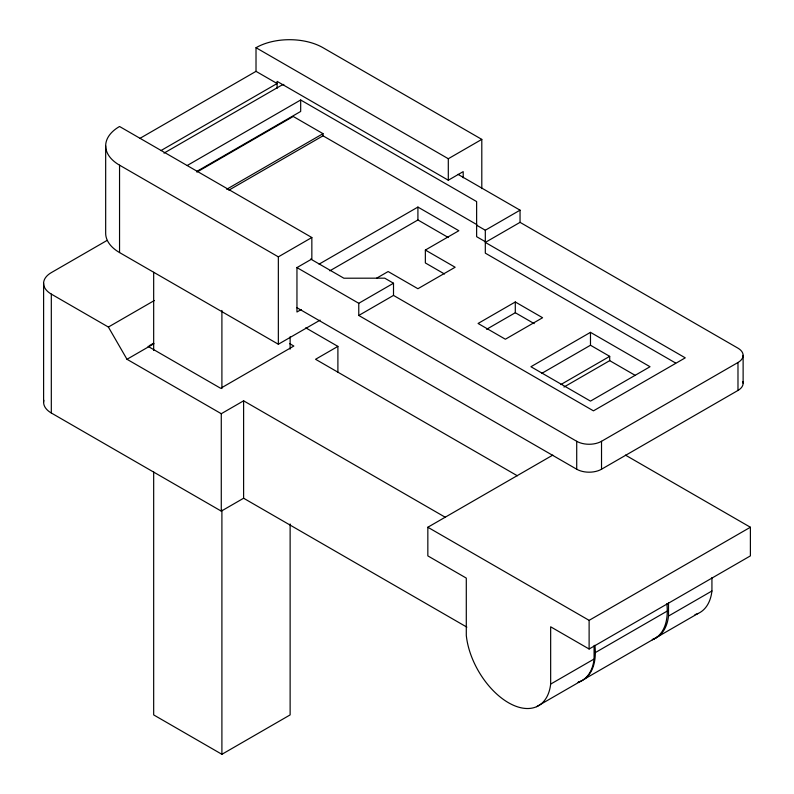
<?xml version="1.0" encoding="UTF-8"?>
<svg xmlns="http://www.w3.org/2000/svg" width="794" height="794" viewBox="0 0 794 794"><rect width="100%" height="100%" fill="white"/><g stroke="black" fill="none" stroke-linecap="round" stroke-linejoin="round"><path stroke-width="1.19" d="M139.804 138.444L256.015 71.351L277.106 83.519L160.894 150.612M164.001 153.123L280.203 86.03A17.547 10.133 0 0 1 283.835 84.422M187.205 165.509L300.678 99.994L476.628 201.577L476.628 236.681L485.313 241.694M196.833 171.405L300.678 111.458L300.678 99.994M196.882 172.1L293.234 116.47L323.009 133.66L323.009 135.814L476.767 224.583M107.111 240.403L51.312 272.62A26.321 15.195 0 0 0 51.312 294.108L51.312 412.999L221.278 511.128L243.609 498.235L466.862 627.131M226.657 189.29L323.009 133.66M228.801 190.203L323.009 135.814M51.312 294.108L108.381 327.049L154.393 300.489M311.844 237.515L119.547 126.494A47.372 27.353 0 0 0 119.547 165.172L278.347 256.859L311.844 237.515L311.844 259.003L296.956 267.598L296.956 312.012L301.244 309.531M256.015 71.351L256.015 47.709L448.302 158.731L481.799 139.387L481.799 188.625M149.143 345.777L153.391 343.326M108.381 327.049L126.99 359.285L154.006 343.683M277.106 88.352L277.106 81.375L448.302 180.218L463.19 171.623L463.19 177.787M319.079 264.144L417.912 207.075L458.853 230.717L425.356 250.05L425.356 262.943L444.501 273.999M329.818 270.833L417.912 219.968L448.352 237.545M376.624 278.188L388.137 271.538L417.912 288.728L455.131 267.241L425.356 250.05M105.671 145.838L105.671 233.218A47.372 27.353 0 0 0 119.547 252.561L278.347 344.239L320.111 320.131M296.698 267.449L358.769 303.288L393.506 283.23L393.506 295.408L593.455 410.845L685.262 357.846L485.313 242.408L520.05 222.35L737.983 348.179A17.547 10.133 0 0 1 737.983 362.501L737.983 390.44L601.524 469.224A17.547 10.133 0 0 1 576.712 469.224L296.767 307.606M476.628 225.218L485.313 230.23L520.05 210.172L520.05 222.35M358.769 303.288L358.769 315.466L393.506 295.408M126.99 359.285L221.278 413.714L243.609 400.821L445.394 517.331M337.897 372.287L337.897 346.392L315.565 359.285L517.351 475.785M515.296 301.978L478.077 323.466L505.371 339.227L542.59 317.739L515.296 301.978L515.296 312.727L486.583 329.302M590.478 332.349L530.928 366.729L590.478 401.109L650.028 366.729L590.478 332.349L590.478 345.241L541.558 373.488M560.792 384.584L609.703 356.347L609.703 360.645L563.978 387.045M594.081 645.621L594.081 659.03L550.659 684.1A60.116 34.708 60 0 1 508.478 702.73A60.116 34.708 60 0 1 466.296 635.399L466.296 578.101L427.837 555.889L427.837 527.246L552.803 455.101M358.769 315.466L576.712 441.295A17.547 10.133 0 0 0 601.524 441.295L737.983 362.501M153.669 471.904L153.669 714.908L221.903 754.3L290.128 714.908L290.128 523.971M427.837 527.246L589.118 620.352L750.39 527.246L750.39 555.889L589.118 649.006L550.659 626.803L550.659 684.1M595.321 652.589L667.268 611.043M652.569 639.369A60.116 34.708 60 0 0 668.508 616.055L711.93 590.994L711.93 577.575M536.605 706.68L580.027 681.619M584.682 678.93L697.876 613.573M481.799 139.387L323.009 47.709A47.372 27.353 0 0 0 256.015 47.709M457.979 174.343L520.05 210.172M675.634 363.037L485.313 253.147L485.313 230.23M590.478 345.241L609.703 356.347M609.703 360.645L635.17 375.344M515.296 312.727L534.193 323.634M393.506 283.23L384.733 278.168L343.881 278.218L310.623 259.023M625.424 455.101L750.39 527.246M305.75 327.833L337.897 346.392M289.562 343.554L293.849 346.035L220.663 388.296L148.081 346.392M743.124 355.345L743.124 383.274M668.508 602.646L668.508 616.055M601.524 441.295L601.524 469.224M589.118 620.352L589.118 649.006M576.712 441.295L576.712 469.224M448.302 158.731L448.302 180.218M417.912 207.075L417.912 219.968M290.128 336.765L290.128 349.162M278.347 256.859L278.347 344.239M243.609 400.821L243.609 498.235M221.903 310.444L221.903 388.554M221.903 510.056L221.903 754.3M221.278 413.714L221.278 511.128M153.669 272.292L153.669 350.402M119.547 165.172L119.547 252.561M43.61 283.359L43.61 402.26M742.856 381.517A17.547 10.133 0 0 1 737.983 390.44M711.93 590.994A60.116 34.708 60 0 1 695.008 614.596M594.081 659.03A60.116 34.708 60 0 1 578.131 682.344M51.312 412.999A26.321 15.195 0 0 1 43.839 400.275M594.875 645.254A60.116 34.708 60 0 1 578.379 682.026M666.831 603.718A60.116 34.708 60 0 1 652.251 639.815"/></g></svg>
